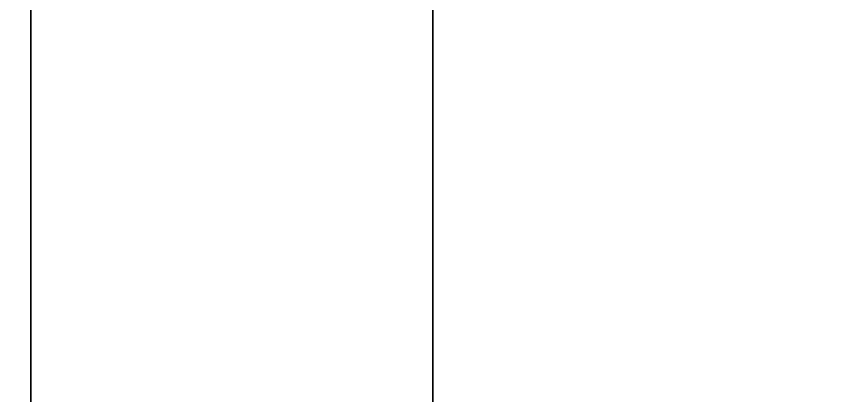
# Model space of a CAD drawing. Extents: x 0 to 2825, y -3457 to 0.
# Drawn here: x 2384.35 to 2420.67, y -1470.65 to -1453.67 of the extents above; entities that cross this region are included whole.
import ezdxf

# ---------------------------------------------------------------- set-up
doc = ezdxf.new("R2010")
doc.units = 0
for name, color, linetype in [('LAYER0', 7, 'CONTINUOUS'), ('LAYER1', 7, 'CONTINUOUS'), ('LAYER210', 253, 'CONTINUOUS'), ('LAYER317', 253, 'CONTINUOUS'), ('LAYER36', 253, 'CONTINUOUS'), ('LAYER88', 7, 'CONTINUOUS'), ('LAYER89', 7, 'CONTINUOUS')]:
    doc.layers.add(name, color=color, linetype=linetype)

msp = doc.modelspace()

# ---------------------------------------------------------------- linework, layer by layer
at = {"layer": 'LAYER0', "invisible_edges": 1}
for points in [[(2825, 0), (0, -3457), (0, 0), (2825, 0)], [(2825, -3457, 5), (0, 0, 5), (0, -3457, 5), (2825, -3457, 5)], [(0, 0, 5), (2825, -3457, 5), (2825, 0, 5), (0, 0, 5)], [(0, -3457), (2825, 0), (2825, -3457), (0, -3457)]]:
    msp.add_3dface(points, dxfattribs=at)
at = {"layer": 'LAYER210', "invisible_edges": 1}
for points in [[(2675, -1453, 1798), (2375, -1471, 1798), (2375, -1453, 1798), (2675, -1453, 1798)], [(2375, -1471, 1798), (2675, -1453, 1798), (2675, -1471, 1798), (2375, -1471, 1798)], [(2675, -1471, 2548), (2375, -1453, 2548), (2375, -1471, 2548), (2675, -1471, 2548)], [(2375, -1453, 2548), (2675, -1471, 2548), (2675, -1453, 2548), (2375, -1453, 2548)]]:
    msp.add_3dface(points, dxfattribs=at)
at = {"layer": 'LAYER317', "invisible_edges": 1}
for points in [[(2385, -2243, 2548), (2403, -120, 2548), (2403, -2243, 2548), (2385, -2243, 2548)], [(2403, -120, 2548), (2385, -2243, 2548), (2385, -120, 2548), (2403, -120, 2548)], [(2385, -120, 2618), (2403, -2243, 2618), (2403, -120, 2618), (2385, -120, 2618)], [(2403, -2243, 2618), (2385, -120, 2618), (2385, -2243, 2618), (2403, -2243, 2618)], [(2385, -2243, 2548), (2385, -120, 2618), (2385, -120, 2548), (2385, -2243, 2548)], [(2385, -120, 2618), (2385, -2243, 2548), (2385, -2243, 2618), (2385, -120, 2618)], [(2403, -2243, 2618), (2403, -120, 2548), (2403, -120, 2618), (2403, -2243, 2618)], [(2403, -120, 2548), (2403, -2243, 2618), (2403, -2243, 2548), (2403, -120, 2548)]]:
    msp.add_3dface(points, dxfattribs=at)
at = {"layer": 'LAYER36', "invisible_edges": 1}
for points in [[(2675, -2452, 835), (2175, -150, 835), (2675, -150, 835), (2675, -2452, 835)], [(2175, -150, 835), (2675, -2452, 835), (2175, -2452, 835), (2175, -150, 835)], [(2175, -2452, 853), (2675, -150, 853), (2175, -150, 853), (2175, -2452, 853)], [(2675, -150, 853), (2175, -2452, 853), (2675, -2452, 853), (2675, -150, 853)]]:
    msp.add_3dface(points, dxfattribs=at)
at = {"layer": 'LAYER88', "invisible_edges": 1}
for points in [[(2675, -1453.334, 689), (2195, -1471.334, 689), (2195, -1453.334, 689), (2675, -1453.334, 689)], [(2195, -1471.334, 689), (2675, -1453.334, 689), (2675, -1471.334, 689), (2195, -1471.334, 689)], [(2675, -1471.334, 835), (2195, -1453.334, 835), (2195, -1471.334, 835), (2675, -1471.334, 835)], [(2195, -1453.334, 835), (2675, -1471.334, 835), (2675, -1453.334, 835), (2195, -1453.334, 835)]]:
    msp.add_3dface(points, dxfattribs=at)
at = {"layer": 'LAYER89', "invisible_edges": 1}
for points in [[(2675, -2096, 671), (2195, -186, 671), (2675, -186, 671), (2675, -2096, 671)], [(2195, -186, 671), (2675, -2096, 671), (2195, -2096, 671), (2195, -186, 671)], [(2195, -2096, 689), (2675, -186, 689), (2195, -186, 689), (2195, -2096, 689)], [(2675, -186, 689), (2195, -2096, 689), (2675, -2096, 689), (2675, -186, 689)]]:
    msp.add_3dface(points, dxfattribs=at)

# ---------------------------------------------------------------- meshes
at = {"layer": 'LAYER1'}
mesh = msp.add_polymesh((5, 2), dxfattribs=at)
for k, corner in enumerate([(2675, -150, 2599), (150, -150, 2599), (2675, -3307, 2599), (2675, -150, 2599), (150, -3307, 2599), (2675, -3307, 2599), (150, -150, 2599), (150, -3307, 2599), (0, 0, 2599), (0, -3457, 2599)]):
    mesh.set_mesh_vertex(divmod(k, 2), corner)

doc.saveas('drawing.dxf')
